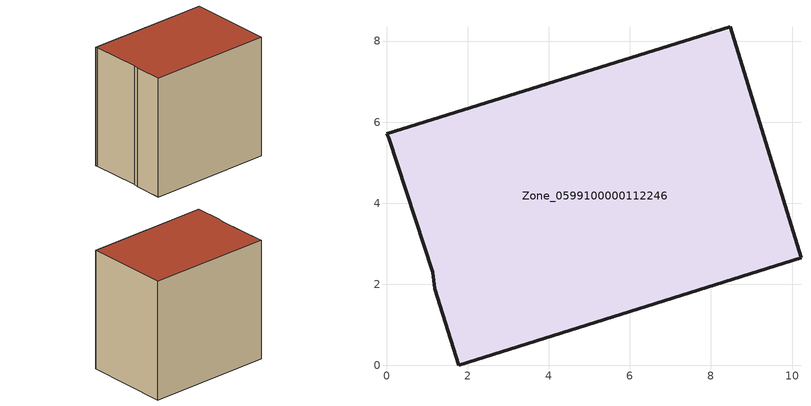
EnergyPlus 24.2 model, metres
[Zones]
Zone_0599100000112246
 floor ground (C_G): 1.19,1.89 1.14,2.3 0.06,5.62 0,5.72 8.47,8.36 10.22,2.66 1.78,0 z0
 wall outside (C_F): 1.78,0 10.22,2.66 8.47,8.36 0,5.72 0.06,5.62 1.14,2.3 1.19,1.89 1.78,0 z0:8.45
 roof outside (C_R): 1.19,1.89 1.78,0 10.22,2.66 8.47,8.36 0,5.72 0.06,5.62 1.14,2.3 z8.45
[BUILDING]
Pand.0599100000112246: North Axis=0; Terrain=City; Loads Convergence Tolerance Value=0.04; Temperature Convergence Tolerance Value=0.4; Solar Distribution=FullExterior; Maximum Number of Warmup Days=25; Minimum Number of Warmup Days=1
[Site:Location]
Rotterdam.The.Hague.AP_ZH_NLD Design_Conditions: Latitude=51.96; Longitude=4.45; Time Zone=1; Elevation=-4.5
[SITE:GROUNDTEMPERATURE:BUILDINGSURFACE]
18, 18, 18, 18, 18, 18, 18, 18, 18, 18, 18, 18
[MATERIAL] Thermal Absorptance=0.9; Solar Absorptance=0.7; Visible Absorptance=0.7
Name | Roughness | Thickness | Conductivity | Density | Specific Heat
G.TC.1946 | MediumSmooth | 0.15 | 1 | 540 | 1210
F.TC.1946 | Rough | 0.3 | 0.857143 | 1920 | 840
R.TC.1946 | MediumRough | 0.2 | 0.909091 | 1500 | 1000
[CONSTRUCTION]
C_G: G.TC.1946
C_F: F.TC.1946
C_R: R.TC.1946
[ZONE]
Zone_0599100000112246: Type=1; Multiplier=1; Ceiling Height=Autocalculate; Volume=Autocalculate; Floor Area=autocalculate; Part of Total Floor Area=Yes
[ZONEINFILTRATION:DESIGNFLOWRATE]
Infil_Zone_0599100000112246: Zone or ZoneList or Space or SpaceList=Zone_0599100000112246; Schedule=AlwaysOn; Design Flow Rate Calculation Method=Flow/Area; Flow Rate per Floor Area=0.003; Constant Term Coefficient=1; Temperature Term Coefficient=0; Velocity Term Coefficient=0; Velocity Squared Term Coefficient=0
[HVACTEMPLATE:ZONE:IDEALLOADSAIRSYSTEM]
Zone_0599100000112246: Maximum Heating Supply Air Temperature=50; Minimum Cooling Supply Air Temperature=13; Maximum Heating Supply Air Humidity Ratio=0.0156; Minimum Cooling Supply Air Humidity Ratio=0.0077; Heating Limit=NoLimit; Cooling Limit=NoLimit; Dehumidification Control Type=ConstantSensibleHeatRatio; Cooling Sensible Heat Ratio=0.7; Dehumidification Setpoint=60; Humidification Control Type=None; Humidification Setpoint=30; Outdoor Air Method=None; Outdoor Air Flow Rate per Person=0.00944; Outdoor Air Flow Rate per Zone Floor Area=0; Outdoor Air Flow Rate per Zone=0; Demand Controlled Ventilation Type=None; Outdoor Air Economizer Type=NoEconomizer; Heat Recovery Type=None; Sensible Heat Recovery Effectiveness=0.7; Latent Heat Recovery Effectiveness=0.65
[ZONECONTROL:THERMOSTAT]
ThermostatControl_Zone_0599100000112246: Zone or ZoneList=Zone_0599100000112246; Control Type Schedule=DualSetpointControlType; Control 1=Thermostat_Zone_0599100000112246; Temperature Difference Between Cutout And Setpoint=0
[THERMOSTATSETPOINT:DUALSETPOINT]
Thermostat_Zone_0599100000112246: Heating Setpoint Temperature Schedule=HeatingSetpoint_Zone_0599100000112246; Cooling Setpoint Temperature Schedule=CoolingSetpoint_Zone_0599100000112246
[SCHEDULE:COMPACT]
HeatingSetpoint_Zone_0599100000112246: Through: 12/31, For: AllDays, Until: 24:00, 21
CoolingSetpoint_Zone_0599100000112246: Through: 12/31, For: AllDays, Until: 24:00, 24
DualSetpointControlType: Through: 12/31, For: AllDays, Until: 24:00, 4
AlwaysOn: Through: 12/31, For: AllDays, Until: 24:00, 1
